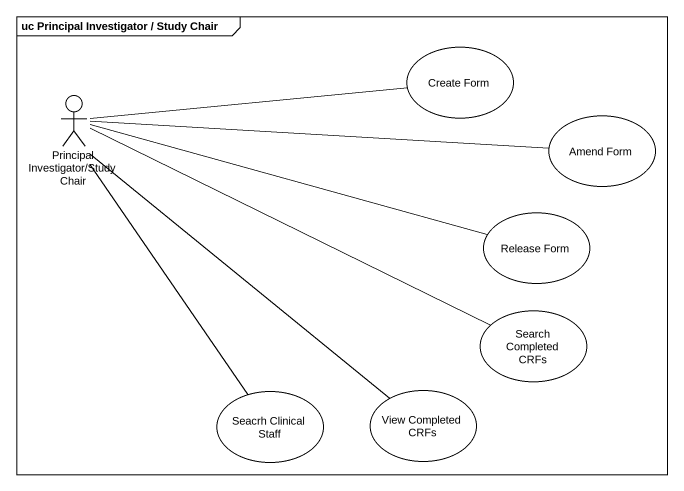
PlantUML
@startuml
mainframe uc Principal Investigator / Study Chair
usecase "Create Form" as Create_Form
actor "Principal Investigator/Study Chair" as Principal_Investigator
usecase "Amend Form" as Amend_Form
usecase "Release Form" as Release_Form
usecase "Search Completed CRFs" as Search_Completed_CRFs
usecase "Seacrh Clinical Staff" as Seacrh_Clinical_Staff
usecase "View Completed CRFs" as View_Completed_CRFs
Principal_Investigator -right- Create_Form
Principal_Investigator -right- Amend_Form
Principal_Investigator -right- Release_Form
Principal_Investigator -right- Search_Completed_CRFs
Principal_Investigator -- Seacrh_Clinical_Staff
Principal_Investigator -- View_Completed_CRFs
@enduml
